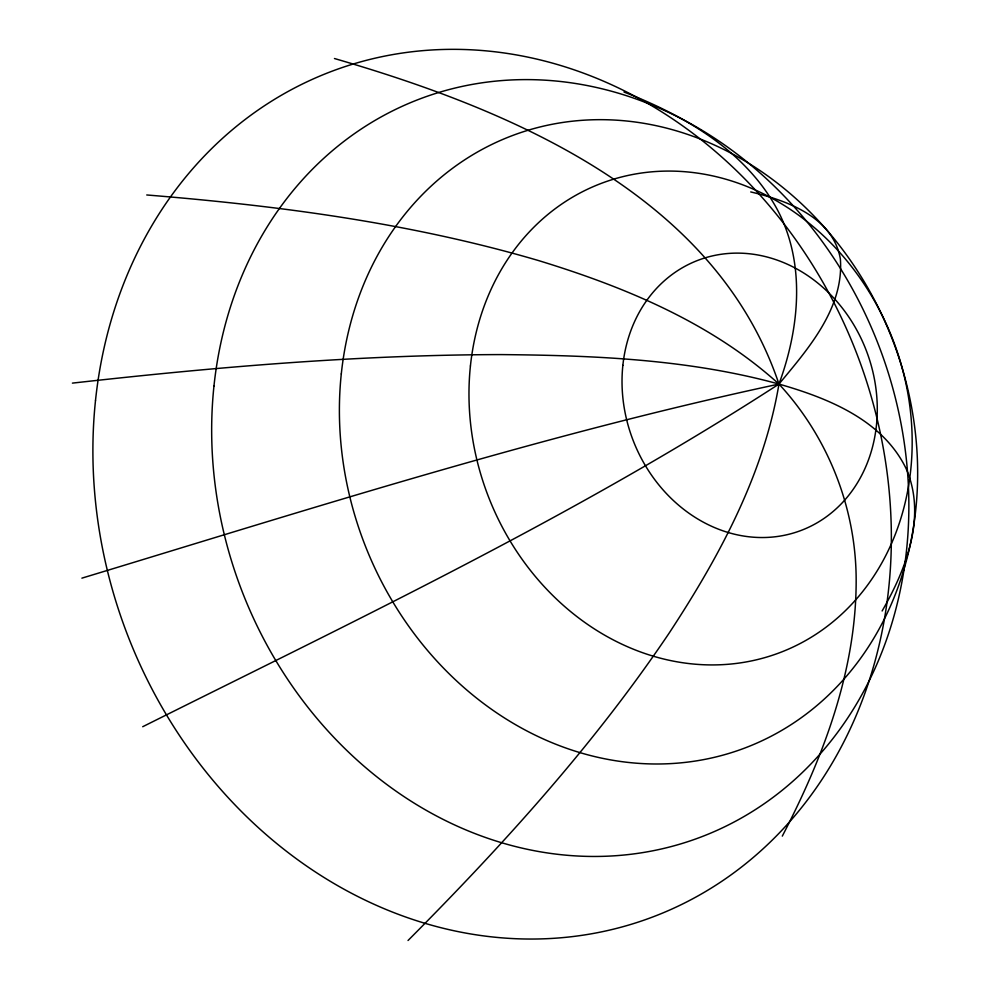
<?xml version="1.0" encoding="UTF-8"?>
<svg xmlns="http://www.w3.org/2000/svg" width="990" height="990" viewBox="0 0 990 990"><rect width="100%" height="100%" fill="white"/><g stroke="black" fill="none" stroke-linecap="round" stroke-linejoin="round"><path stroke-width="1.49" d="M782.298 836.117C823.247 757.288 856.078 671.072 856.164 581.093C856.338 508.637 828.197 437.172 778.957 384.071C711.179 322.678 624.814 286.952 538.387 260.519C411.011 223.097 278.759 205.734 146.743 194.968M882.115 610.979C906.308 568.941 926.888 516.05 906.073 468.518C882.437 419.81 827.949 398.091 778.957 384.071C688.693 359.221 594.322 355.435 501.212 354.593C357.836 354.816 214.793 367.166 72.406 383.118M408.029 940.5C502.833 845.175 593.777 745.024 669.03 633.278C718.963 557.246 763.76 474.792 778.957 384.071C799.499 328.334 806.033 263.093 777.014 209.051C745.148 150.443 684.201 115.533 623.985 92.02M142.708 726.722C358.083 619.084 576.613 515.332 778.957 384.071C808.285 348.703 844 308.137 840.374 258.996C833.11 217.095 787.05 200.475 750.729 191.936M81.898 578.148C312.667 508.204 542.941 434.548 778.957 384.071C715.349 194.906 510.803 109.742 334.459 58.521M213.951 386.15A394.899 341.241 69 0 0 698.89 837.8A394.899 341.241 69 0 0 767.943 180.143A394.899 341.241 69 0 0 213.951 386.15M341.29 373.923A327.529 283.029 69 0 0 743.502 748.514A327.529 283.029 69 0 0 800.774 203.049A327.529 283.029 69 0 0 341.29 373.923M470.423 365.954A251.052 216.934 69 0 0 778.709 653.066A251.052 216.934 69 0 0 822.603 234.989A251.052 216.934 69 0 0 470.423 365.954M622.859 365.347A144.577 124.938 69 0 0 800.403 530.702A144.577 124.938 69 0 0 825.685 289.922A144.577 124.938 69 0 0 622.859 365.347M95.51 400.43A452.257 390.803 69 0 0 650.888 917.668A452.257 390.803 69 0 0 729.976 164.488A452.257 390.803 69 0 0 95.51 400.43"/></g></svg>
